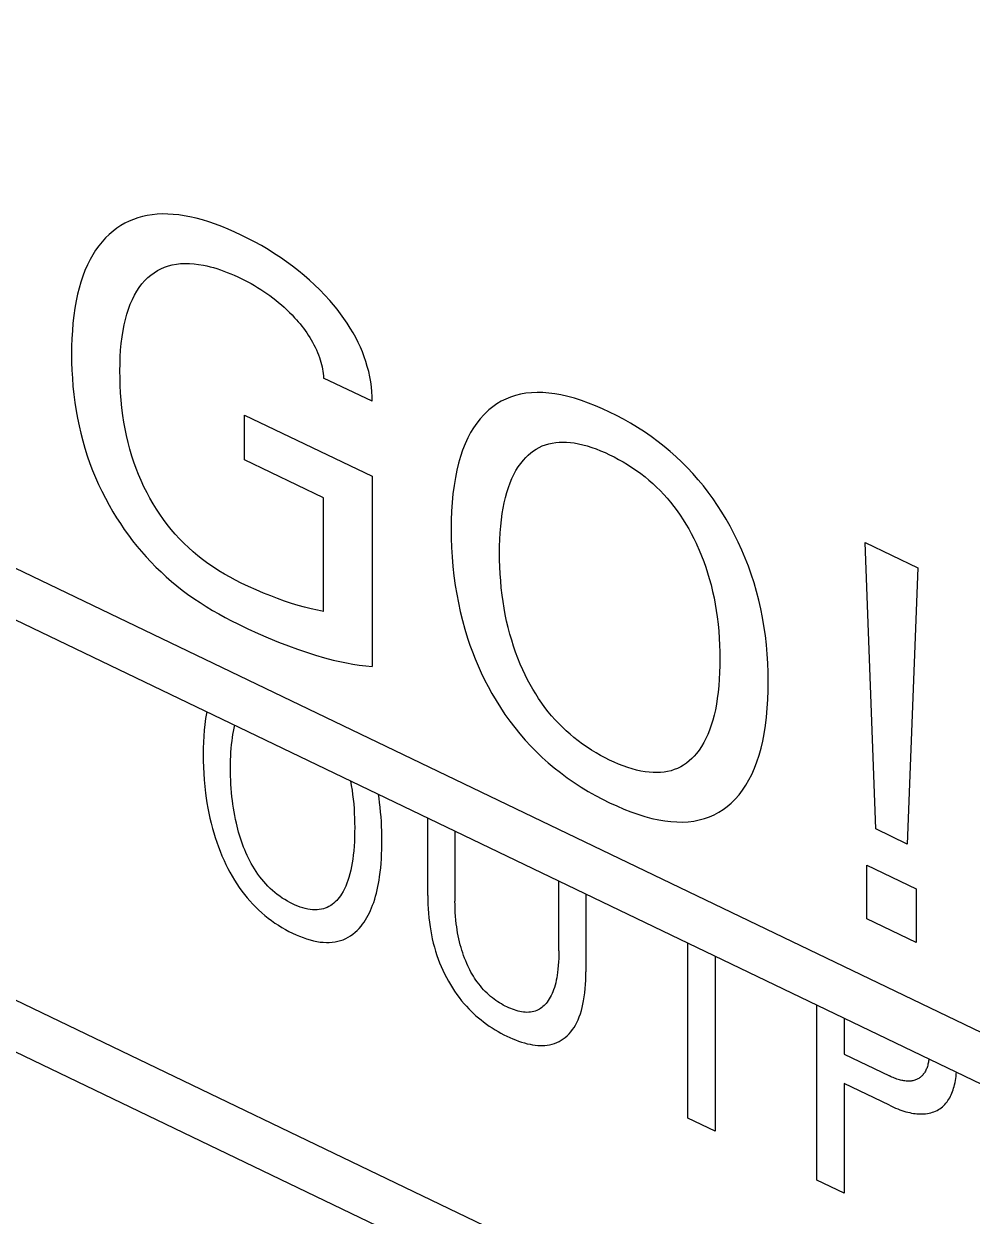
# Model space of a CAD drawing. Extents: x 0 to 420, y 0 to 297.
# Drawn here: x 160.08 to 166.68, y 134.06 to 142.36 of the extents above; entities that cross this region are included whole.
import ezdxf

# ---------------------------------------------------------------- set-up
doc = ezdxf.new("R2010")
doc.units = 0
doc.header["$LTSCALE"] = 23.1
doc.layers.add('40000_ISO', color=7, linetype='CONTINUOUS')

msp = doc.modelspace()

# ---------------------------------------------------------------- linework, layer by layer
at = {"layer": '40000_ISO', "color": 7, "linetype": 'CONTINUOUS'}
for p, q in [((151.239, 142.7894), (204.6505, 117.1157)), ((151.4456, 142.3318), (204.8571, 116.6581)), ((160.8411, 140.9953), (160.8109, 140.9825)), ((160.8723, 141.0063), (160.8411, 140.9953)), ((160.9044, 141.0155), (160.8723, 141.0063)), ((160.9375, 141.0227), (160.9044, 141.0155)), ((160.9722, 141.0281), (160.9375, 141.0227)), ((161.0077, 141.0315), (160.9722, 141.0281)), ((161.044, 141.033), (161.0077, 141.0315)), ((161.081, 141.0326), (161.044, 141.033)), ((161.1186, 141.0303), (161.081, 141.0326)), ((161.1568, 141.0264), (161.1186, 141.0303)), ((161.1954, 141.0207), (161.1568, 141.0264)), ((161.2344, 141.0133), (161.1954, 141.0207)), ((161.2782, 141.0033), (161.2344, 141.0133)), ((161.3224, 140.9914), (161.2782, 141.0033)), ((161.3668, 140.9777), (161.3224, 140.9914)), ((160.7007, 140.9144), (160.6734, 140.8911)), ((160.7266, 140.9338), (160.7007, 140.9144)), ((160.7536, 140.9517), (160.7266, 140.9338)), ((160.7817, 140.968), (160.7536, 140.9517)), ((160.8109, 140.9825), (160.7817, 140.968)), ((161.4115, 140.9623), (161.3668, 140.9777)), ((161.4563, 140.9454), (161.4115, 140.9623)), ((161.5012, 140.927), (161.4563, 140.9454)), ((161.5463, 140.9073), (161.5012, 140.927)), ((161.5913, 140.8862), (161.5463, 140.9073)), ((160.6232, 140.8392), (160.6002, 140.8107)), ((160.6476, 140.866), (160.6232, 140.8392)), ((160.6734, 140.8911), (160.6476, 140.866)), ((161.638, 140.8631), (161.5913, 140.8862)), ((161.6847, 140.8387), (161.638, 140.8631)), ((161.7312, 140.8129), (161.6847, 140.8387)), ((160.5586, 140.7491), (160.5399, 140.7161)), ((160.5787, 140.7807), (160.5586, 140.7491)), ((160.6002, 140.8107), (160.5787, 140.7807)), ((161.7776, 140.7856), (161.7312, 140.8129)), ((161.8239, 140.7567), (161.7776, 140.7856)), ((161.8655, 140.7292), (161.8239, 140.7567)), ((160.5215, 140.6791), (160.5047, 140.6407)), ((160.5399, 140.7161), (160.5215, 140.6791)), ((161.033, 140.6517), (161.0583, 140.6627)), ((161.0583, 140.6627), (161.0845, 140.6718)), ((161.0845, 140.6718), (161.1118, 140.6791)), ((161.1118, 140.6791), (161.1405, 140.6844)), ((161.1405, 140.6844), (161.1701, 140.6878)), ((161.1701, 140.6878), (161.2004, 140.6892)), ((161.2004, 140.6892), (161.2315, 140.6888)), ((161.2315, 140.6888), (161.2632, 140.6866)), ((161.2632, 140.6866), (161.2953, 140.6826)), ((161.2953, 140.6826), (161.3279, 140.677)), ((161.3279, 140.677), (161.3514, 140.6721)), ((161.3514, 140.6721), (161.375, 140.6664)), ((161.375, 140.6664), (161.3987, 140.6599)), ((161.3987, 140.6599), (161.4226, 140.6527)), ((161.907, 140.7003), (161.8655, 140.7292)), ((161.9481, 140.67), (161.907, 140.7003)), ((161.9888, 140.6383), (161.9481, 140.67)), ((160.4895, 140.6008), (160.4759, 140.5597)), ((160.5047, 140.6407), (160.4895, 140.6008)), ((160.9213, 140.5692), (160.9429, 140.5905)), ((160.9429, 140.5905), (160.9637, 140.6082)), ((160.9637, 140.6082), (160.9857, 140.6244)), ((160.9857, 140.6244), (161.0088, 140.6389)), ((161.0088, 140.6389), (161.033, 140.6517)), ((161.4226, 140.6527), (161.4465, 140.6448)), ((161.4465, 140.6448), (161.4705, 140.6363)), ((161.4705, 140.6363), (161.4946, 140.6271)), ((161.4946, 140.6271), (161.5188, 140.6173)), ((161.5188, 140.6173), (161.5429, 140.6069)), ((161.5429, 140.6069), (161.5671, 140.5959)), ((161.5671, 140.5959), (161.5913, 140.5844)), ((161.5913, 140.5844), (161.6141, 140.5731)), ((161.6141, 140.5731), (161.637, 140.5612)), ((162.0289, 140.6051), (161.9888, 140.6383)), ((162.0658, 140.5729), (162.0289, 140.6051)), ((162.102, 140.5395), (162.0658, 140.5729)), ((160.4637, 140.5174), (160.4529, 140.4741)), ((160.4759, 140.5597), (160.4637, 140.5174)), ((160.8491, 140.468), (160.865, 140.4955)), ((160.865, 140.4955), (160.8824, 140.5216)), ((160.8824, 140.5216), (160.9011, 140.5462)), ((160.9011, 140.5462), (160.9213, 140.5692)), ((161.637, 140.5612), (161.6598, 140.5489)), ((161.6598, 140.5489), (161.6825, 140.5359)), ((161.6825, 140.5359), (161.7052, 140.5224)), ((161.7052, 140.5224), (161.7278, 140.5083)), ((161.7278, 140.5083), (161.7488, 140.4945)), ((161.7488, 140.4945), (161.7696, 140.4802)), ((162.1376, 140.5047), (162.102, 140.5395)), ((162.1725, 140.4686), (162.1376, 140.5047)), ((160.4435, 140.4298), (160.4345, 140.3789)), ((160.4529, 140.4741), (160.4435, 140.4298)), ((160.807, 140.3717), (160.82, 140.4061)), ((160.82, 140.4061), (160.8345, 140.4392)), ((160.8345, 140.4392), (160.8491, 140.468)), ((161.7696, 140.4802), (161.7903, 140.4654)), ((161.7903, 140.4654), (161.8109, 140.4499)), ((161.8109, 140.4499), (161.8313, 140.4339)), ((161.8313, 140.4339), (161.8516, 140.4173)), ((161.8516, 140.4173), (161.8707, 140.401)), ((162.2065, 140.4313), (162.1725, 140.4686)), ((162.2325, 140.4012), (162.2065, 140.4313)), ((160.4271, 140.3271), (160.4212, 140.2743)), ((160.4345, 140.3789), (160.4271, 140.3271)), ((160.7855, 140.2993), (160.7956, 140.336)), ((160.7956, 140.336), (160.807, 140.3717)), ((161.8707, 140.401), (161.8896, 140.3841)), ((161.8896, 140.3841), (161.9082, 140.3667)), ((161.9082, 140.3667), (161.9266, 140.3488)), ((161.9266, 140.3488), (161.9447, 140.3304)), ((161.9447, 140.3304), (161.9625, 140.3115)), ((162.2577, 140.3703), (162.2325, 140.4012)), ((162.2822, 140.3387), (162.2577, 140.3703)), ((162.3059, 140.3064), (162.2822, 140.3387)), ((160.4212, 140.2743), (160.4167, 140.2207)), ((160.7694, 140.2229), (160.7768, 140.2615)), ((160.7768, 140.2615), (160.7855, 140.2993)), ((161.9625, 140.3115), (161.9753, 140.2974)), ((161.9753, 140.2974), (161.9879, 140.283)), ((161.9879, 140.283), (162.0002, 140.2683)), ((162.0002, 140.2683), (162.0123, 140.2534)), ((162.0123, 140.2534), (162.0241, 140.2382)), ((162.3285, 140.2735), (162.3059, 140.3064)), ((162.3499, 140.2399), (162.3285, 140.2735)), ((162.3702, 140.2057), (162.3499, 140.2399)), ((160.4136, 140.1662), (160.4119, 140.1111)), ((160.4167, 140.2207), (160.4136, 140.1662)), ((160.757, 140.1322), (160.7624, 140.178)), ((160.7624, 140.178), (160.7694, 140.2229)), ((162.0241, 140.2382), (162.0356, 140.2227)), ((162.0356, 140.2227), (162.0468, 140.207)), ((162.0468, 140.207), (162.0575, 140.1911)), ((162.0575, 140.1911), (162.0679, 140.1749)), ((162.0679, 140.1749), (162.0781, 140.158)), ((162.0781, 140.158), (162.0878, 140.1408)), ((162.3879, 140.1731), (162.3702, 140.2057)), ((162.4045, 140.1401), (162.3879, 140.1731)), ((160.4119, 140.1111), (160.4113, 140.0553)), ((160.75, 140.0383), (160.7528, 140.0856)), ((160.7528, 140.0856), (160.757, 140.1322)), ((162.0878, 140.1408), (162.0971, 140.1235)), ((162.0971, 140.1235), (162.1058, 140.106)), ((162.1058, 140.106), (162.114, 140.0884)), ((162.114, 140.0884), (162.1216, 140.0706)), ((162.4198, 140.1067), (162.4045, 140.1401)), ((162.4339, 140.0732), (162.4198, 140.1067)), ((162.4467, 140.0395), (162.4339, 140.0732)), ((160.4113, 140.0553), (160.412, 140.0009)), ((160.412, 140.0009), (160.4137, 139.9459)), ((160.7477, 139.9418), (160.7483, 139.9903)), ((160.7483, 139.9903), (160.75, 140.0383)), ((162.1216, 140.0706), (162.1287, 140.0529)), ((162.1287, 140.0529), (162.1353, 140.0351)), ((162.1353, 140.0351), (162.1407, 140.0188)), ((162.1407, 140.0188), (162.1456, 140.0026)), ((162.1456, 140.0026), (162.15, 139.9865)), ((162.4582, 140.0058), (162.4467, 140.0395)), ((162.4684, 139.9721), (162.4582, 140.0058)), ((160.4137, 139.9459), (160.4168, 139.8904)), ((160.7482, 139.8914), (160.7477, 139.9418)), ((162.15, 139.9865), (162.1539, 139.9704)), ((162.1539, 139.9704), (162.1572, 139.9544)), ((162.1572, 139.9544), (162.1599, 139.9386)), ((162.1599, 139.9386), (162.1621, 139.9229)), ((162.1621, 139.9229), (162.1637, 139.9074)), ((162.1637, 139.9074), (162.1647, 139.8921)), ((162.4778, 139.9362), (162.4684, 139.9721)), ((162.4857, 139.9006), (162.4778, 139.9362)), ((160.4168, 139.8904), (160.4212, 139.8343)), ((160.4212, 139.8343), (160.427, 139.7777)), ((160.7497, 139.8405), (160.7482, 139.8914)), ((160.7525, 139.7891), (160.7497, 139.8405)), ((162.5011, 139.7304), (162.1647, 139.8921)), ((162.492, 139.8653), (162.4857, 139.9006)), ((162.4967, 139.8306), (162.492, 139.8653)), ((162.4998, 139.7965), (162.4967, 139.8306)), ((160.427, 139.7777), (160.4343, 139.7207)), ((160.7565, 139.7373), (160.7525, 139.7891)), ((162.5013, 139.763), (162.4998, 139.7965)), ((162.5011, 139.7304), (162.5013, 139.763)), ((163.4316, 139.7457), (163.4, 139.7299)), ((163.4646, 139.7593), (163.4316, 139.7457)), ((163.4989, 139.7706), (163.4646, 139.7593)), ((163.5344, 139.7794), (163.4989, 139.7706)), ((163.5717, 139.7858), (163.5344, 139.7794)), ((163.6101, 139.7897), (163.5717, 139.7858)), ((163.6495, 139.7912), (163.6101, 139.7897)), ((163.6897, 139.7903), (163.6495, 139.7912)), ((163.7307, 139.7872), (163.6897, 139.7903)), ((163.7723, 139.7818), (163.7307, 139.7872)), ((163.8145, 139.7744), (163.7723, 139.7818)), ((163.862, 139.7637), (163.8145, 139.7744)), ((163.9099, 139.7507), (163.862, 139.7637)), ((163.9582, 139.7354), (163.9099, 139.7507)), ((160.4343, 139.7207), (160.4433, 139.663)), ((160.4433, 139.663), (160.4526, 139.6117)), ((160.7618, 139.6849), (160.7565, 139.7373)), ((160.7686, 139.632), (160.7618, 139.6849)), ((163.3052, 139.6625), (163.2782, 139.6364)), ((163.3133, 139.6696), (163.3052, 139.6625)), ((163.3407, 139.6918), (163.3133, 139.6696)), ((163.3696, 139.7119), (163.3407, 139.6918)), ((163.4, 139.7299), (163.3696, 139.7119)), ((164.0067, 139.718), (163.9582, 139.7354)), ((164.0555, 139.6986), (164.0067, 139.718)), ((164.1044, 139.6775), (164.0555, 139.6986)), ((164.1533, 139.6547), (164.1044, 139.6775)), ((160.4526, 139.6117), (160.4633, 139.5601)), ((160.7758, 139.5856), (160.7686, 139.632)), ((160.7841, 139.5389), (160.7758, 139.5856)), ((161.6139, 139.3236), (161.6139, 139.6347)), ((161.6139, 139.6347), (162.5011, 139.2082)), ((163.2291, 139.578), (163.2071, 139.5461)), ((163.2528, 139.6081), (163.2291, 139.578)), ((163.2782, 139.6364), (163.2528, 139.6081)), ((164.2021, 139.6305), (164.1533, 139.6547)), ((164.2507, 139.6047), (164.2021, 139.6305)), ((164.2992, 139.5772), (164.2507, 139.6047)), ((164.3475, 139.5481), (164.2992, 139.5772)), ((160.4633, 139.5601), (160.4754, 139.5081)), ((160.4754, 139.5081), (160.489, 139.4559)), ((160.7938, 139.4919), (160.7841, 139.5389)), ((163.1868, 139.5124), (163.168, 139.4771)), ((163.2071, 139.5461), (163.1868, 139.5124)), ((164.3956, 139.517), (164.3475, 139.5481)), ((164.4432, 139.4841), (164.3956, 139.517)), ((160.489, 139.4559), (160.5041, 139.4035)), ((160.8048, 139.4446), (160.7938, 139.4919)), ((160.8173, 139.3971), (160.8048, 139.4446)), ((163.1487, 139.4351), (163.1314, 139.3913)), ((163.168, 139.4771), (163.1487, 139.4351)), ((163.664, 139.4091), (163.6855, 139.4192)), ((163.6855, 139.4192), (163.7079, 139.4277)), ((163.7079, 139.4277), (163.7307, 139.4344)), ((163.7307, 139.4344), (163.7542, 139.4396)), ((163.7542, 139.4396), (163.7784, 139.4434)), ((163.7784, 139.4434), (163.8033, 139.4456)), ((163.8033, 139.4456), (163.8287, 139.4464)), ((163.8287, 139.4464), (163.8547, 139.4457)), ((163.8547, 139.4457), (163.881, 139.4437)), ((163.881, 139.4437), (163.9078, 139.4403)), ((163.9078, 139.4403), (163.9377, 139.4349)), ((163.9377, 139.4349), (163.9679, 139.428)), ((163.9679, 139.428), (163.9984, 139.4196)), ((163.9984, 139.4196), (164.0291, 139.4098)), ((164.0291, 139.4098), (164.06, 139.3987)), ((164.4905, 139.4492), (164.4432, 139.4841)), ((164.5326, 139.4161), (164.4905, 139.4492)), ((164.5741, 139.3814), (164.5326, 139.4161)), ((160.5041, 139.4035), (160.5208, 139.351)), ((160.5208, 139.351), (160.5392, 139.2985)), ((160.8314, 139.3494), (160.8173, 139.3971)), ((160.8453, 139.3066), (160.8314, 139.3494)), ((163.116, 139.3458), (163.1025, 139.2989)), ((163.1314, 139.3913), (163.116, 139.3458)), ((163.5538, 139.3207), (163.5699, 139.3384)), ((163.5699, 139.3384), (163.5869, 139.355)), ((163.5869, 139.355), (163.6049, 139.3705)), ((163.6049, 139.3705), (163.6237, 139.3847)), ((163.6237, 139.3847), (163.6434, 139.3976)), ((163.6434, 139.3976), (163.664, 139.4091)), ((164.06, 139.3987), (164.091, 139.3864)), ((164.091, 139.3864), (164.1222, 139.3729)), ((164.1222, 139.3729), (164.1533, 139.3584)), ((164.1533, 139.3584), (164.1846, 139.3429)), ((164.1846, 139.3429), (164.2159, 139.3264)), ((164.2159, 139.3264), (164.247, 139.3088)), ((164.615, 139.3451), (164.5741, 139.3814)), ((164.6552, 139.3072), (164.615, 139.3451)), ((160.5392, 139.2985), (160.5577, 139.2497)), ((160.5577, 139.2497), (160.5777, 139.2009)), ((160.8607, 139.2638), (160.8453, 139.3066)), ((160.8773, 139.2211), (160.8607, 139.2638)), ((162.1647, 139.0588), (161.6139, 139.3236)), ((163.0909, 139.2506), (163.0809, 139.2011)), ((163.1025, 139.2989), (163.0909, 139.2506)), ((163.4876, 139.2207), (163.5022, 139.2476)), ((163.5022, 139.2476), (163.5181, 139.2733)), ((163.5181, 139.2733), (163.5353, 139.2977)), ((163.5353, 139.2977), (163.5538, 139.3207)), ((164.247, 139.3088), (164.2781, 139.2901)), ((164.2781, 139.2901), (164.3089, 139.2703)), ((164.3089, 139.2703), (164.3395, 139.2494)), ((164.3395, 139.2494), (164.3699, 139.2272)), ((164.6944, 139.2678), (164.6552, 139.3072)), ((164.7328, 139.227), (164.6944, 139.2678)), ((160.5777, 139.2009), (160.5991, 139.1524)), ((160.8954, 139.1785), (160.8773, 139.2211)), ((160.915, 139.1361), (160.8954, 139.1785)), ((162.5011, 139.2082), (162.5011, 137.8861)), ((163.0809, 139.2011), (163.0716, 139.1439)), ((163.4495, 139.1301), (163.4618, 139.1635)), ((163.4618, 139.1635), (163.4741, 139.1926)), ((163.4741, 139.1926), (163.4876, 139.2207)), ((164.3699, 139.2272), (164.3999, 139.2037)), ((164.3999, 139.2037), (164.4267, 139.1814)), ((164.4267, 139.1814), (164.4532, 139.1581)), ((164.7699, 139.1847), (164.7328, 139.227)), ((164.8055, 139.1415), (164.7699, 139.1847)), ((160.5991, 139.1524), (160.6219, 139.1041)), ((160.6219, 139.1041), (160.6462, 139.0561)), ((160.936, 139.094), (160.915, 139.1361)), ((160.9565, 139.0557), (160.936, 139.094)), ((163.0642, 139.0854), (163.0586, 139.0258)), ((163.0716, 139.1439), (163.0642, 139.0854)), ((163.4288, 139.0601), (163.4385, 139.0956)), ((163.4385, 139.0956), (163.4495, 139.1301)), ((164.4532, 139.1581), (164.4792, 139.1337)), ((164.4792, 139.1337), (164.5047, 139.1085)), ((164.5047, 139.1085), (164.5296, 139.0823)), ((164.5296, 139.0823), (164.5539, 139.0553)), ((164.8398, 139.0971), (164.8055, 139.1415)), ((164.8729, 139.0516), (164.8398, 139.0971)), ((160.6462, 139.0561), (160.6718, 139.0086)), ((160.6718, 139.0086), (160.6989, 138.9616)), ((160.9782, 139.018), (160.9565, 139.0557)), ((161.0012, 138.9807), (160.9782, 139.018)), ((162.1647, 138.2682), (162.1647, 139.0588)), ((163.0586, 139.0258), (163.0548, 138.9653)), ((163.4129, 138.9866), (163.4203, 139.0238)), ((163.4203, 139.0238), (163.4288, 139.0601)), ((164.5539, 139.0553), (164.5775, 139.0274)), ((164.5775, 139.0274), (164.6003, 138.9987)), ((164.6003, 138.9987), (164.6227, 138.9687)), ((164.9046, 139.0051), (164.8729, 139.0516)), ((164.935, 138.9578), (164.9046, 139.0051)), ((160.6989, 138.9616), (160.7243, 138.9201)), ((160.7243, 138.9201), (160.7507, 138.8792)), ((161.0253, 138.9441), (161.0012, 138.9807)), ((161.0505, 138.9083), (161.0253, 138.9441)), ((163.0548, 138.9653), (163.0526, 138.9039)), ((163.4007, 138.9049), (163.4066, 138.9487)), ((163.4066, 138.9487), (163.4129, 138.9866)), ((164.6227, 138.9687), (164.6443, 138.938)), ((164.6443, 138.938), (164.6649, 138.9066)), ((164.9641, 138.9097), (164.935, 138.9578)), ((160.7507, 138.8792), (160.7782, 138.8389)), ((160.7782, 138.8389), (160.8067, 138.7993)), ((161.0767, 138.8733), (161.0505, 138.9083)), ((161.1041, 138.8393), (161.0767, 138.8733)), ((161.133, 138.8057), (161.1041, 138.8393)), ((163.0526, 138.9039), (163.0518, 138.8417)), ((163.0518, 138.8417), (163.0525, 138.7778)), ((163.3925, 138.8152), (163.396, 138.8604)), ((163.396, 138.8604), (163.4007, 138.9049)), ((164.6649, 138.9066), (164.6847, 138.8747)), ((164.6847, 138.8747), (164.7035, 138.8424)), ((164.7035, 138.8424), (164.7215, 138.8097)), ((164.9917, 138.861), (164.9641, 138.9097)), ((165.0207, 138.8062), (164.9917, 138.861)), ((160.8067, 138.7993), (160.8361, 138.7605)), ((160.8361, 138.7605), (160.8663, 138.7225)), ((161.1628, 138.7733), (161.133, 138.8057)), ((161.1935, 138.7421), (161.1628, 138.7733)), ((163.0525, 138.7778), (163.0546, 138.7132)), ((163.3887, 138.7231), (163.3901, 138.7694)), ((163.3901, 138.7694), (163.3925, 138.8152)), ((164.7215, 138.8097), (164.7385, 138.7767)), ((164.7385, 138.7767), (164.7546, 138.7435)), ((165.048, 138.751), (165.0207, 138.8062)), ((165.0734, 138.6953), (165.048, 138.751)), ((166.0043, 136.7559), (165.9311, 138.7483)), ((165.9311, 138.7483), (166.2971, 138.5724)), ((160.8663, 138.7225), (160.8975, 138.6854)), ((160.8975, 138.6854), (160.9294, 138.6492)), ((161.2249, 138.7121), (161.1935, 138.7421)), ((161.2569, 138.6834), (161.2249, 138.7121)), ((161.2895, 138.656), (161.2569, 138.6834)), ((163.0546, 138.7132), (163.0584, 138.648)), ((163.3882, 138.6763), (163.3887, 138.7231)), ((163.3886, 138.6283), (163.3882, 138.6763)), ((164.7546, 138.7435), (164.7598, 138.7325)), ((164.7598, 138.7325), (164.7771, 138.6935)), ((164.7771, 138.6935), (164.7933, 138.6544)), ((165.0971, 138.6395), (165.0734, 138.6953)), ((160.9294, 138.6492), (160.9634, 138.6126)), ((160.9634, 138.6126), (160.9982, 138.5772)), ((161.3225, 138.63), (161.2895, 138.656)), ((161.3602, 138.6022), (161.3225, 138.63)), ((161.3982, 138.5761), (161.3602, 138.6022)), ((163.0584, 138.648), (163.0638, 138.5821)), ((163.0638, 138.5821), (163.0711, 138.5156)), ((163.39, 138.5798), (163.3886, 138.6283)), ((164.7933, 138.6544), (164.8083, 138.6153)), ((164.8083, 138.6153), (164.8222, 138.5761)), ((165.1189, 138.5834), (165.0971, 138.6395)), ((165.1389, 138.5273), (165.1189, 138.5834)), ((160.9982, 138.5772), (161.0337, 138.5429)), ((161.0337, 138.5429), (161.0698, 138.5097)), ((161.0698, 138.5097), (161.1064, 138.4778)), ((161.4365, 138.5515), (161.3982, 138.5761)), ((161.4751, 138.5283), (161.4365, 138.5515)), ((161.5137, 138.5064), (161.4751, 138.5283)), ((161.5525, 138.4857), (161.5137, 138.5064)), ((163.0711, 138.5156), (163.0803, 138.4484)), ((163.3924, 138.5309), (163.39, 138.5798)), ((163.3958, 138.4816), (163.3924, 138.5309)), ((164.8222, 138.5761), (164.8349, 138.5369)), ((164.8349, 138.5369), (164.8466, 138.4978)), ((164.8466, 138.4978), (164.8589, 138.4526)), ((165.1584, 138.4667), (165.1389, 138.5273)), ((166.2971, 138.5724), (166.2239, 136.6503)), ((161.1064, 138.4778), (161.1434, 138.447)), ((161.1434, 138.447), (161.1809, 138.4175)), ((161.1809, 138.4175), (161.2187, 138.3892)), ((161.5913, 138.466), (161.5525, 138.4857)), ((161.6428, 138.4413), (161.5913, 138.466)), ((161.6942, 138.4182), (161.6428, 138.4413)), ((161.7455, 138.3964), (161.6942, 138.4182)), ((163.0803, 138.4484), (163.0901, 138.3885)), ((163.4004, 138.4318), (163.3958, 138.4816)), ((163.4062, 138.3816), (163.4004, 138.4318)), ((164.8589, 138.4526), (164.8699, 138.4076)), ((165.176, 138.4063), (165.1584, 138.4667)), ((161.2187, 138.3892), (161.2616, 138.3587)), ((161.2616, 138.3587), (161.3047, 138.3298)), ((161.7968, 138.3759), (161.7455, 138.3964)), ((161.8447, 138.3577), (161.7968, 138.3759)), ((161.8926, 138.3405), (161.8447, 138.3577)), ((161.9403, 138.3246), (161.8926, 138.3405)), ((163.0901, 138.3885), (163.1016, 138.3281)), ((163.4124, 138.3371), (163.4062, 138.3816)), ((163.4196, 138.2922), (163.4124, 138.3371)), ((164.8699, 138.4076), (164.8797, 138.3627)), ((164.8797, 138.3627), (164.8882, 138.3182)), ((165.1915, 138.3461), (165.176, 138.4063)), ((165.2052, 138.2862), (165.1915, 138.3461)), ((161.3047, 138.3298), (161.3481, 138.3022)), ((161.3481, 138.3022), (161.3916, 138.2759)), ((161.3916, 138.2759), (161.4353, 138.2508)), ((161.4353, 138.2508), (161.4792, 138.2267)), ((161.9879, 138.3099), (161.9403, 138.3246)), ((162.0325, 138.2974), (161.9879, 138.3099)), ((162.0768, 138.2862), (162.0325, 138.2974)), ((162.1209, 138.2764), (162.0768, 138.2862)), ((162.1647, 138.2682), (162.1209, 138.2764)), ((163.1016, 138.3281), (163.1148, 138.2673)), ((163.1148, 138.2673), (163.1298, 138.2062)), ((163.4279, 138.247), (163.4196, 138.2922)), ((164.8882, 138.3182), (164.8955, 138.2739)), ((164.8955, 138.2739), (164.9018, 138.23)), ((165.217, 138.2267), (165.2052, 138.2862)), ((161.4792, 138.2267), (161.523, 138.2036)), ((161.523, 138.2036), (161.5669, 138.1815)), ((161.5669, 138.1815), (161.6377, 138.1473)), ((163.1298, 138.2062), (163.1468, 138.1448)), ((163.4374, 138.2016), (163.4279, 138.247)), ((163.4482, 138.1559), (163.4374, 138.2016)), ((164.9018, 138.23), (164.9077, 138.1805)), ((164.9077, 138.1805), (164.9124, 138.1315)), ((165.2272, 138.1676), (165.217, 138.2267)), ((165.2366, 138.1017), (165.2272, 138.1676)), ((161.6377, 138.1473), (161.7084, 138.115)), ((161.7084, 138.115), (161.7791, 138.0846)), ((161.7791, 138.0846), (161.8496, 138.0558)), ((163.1468, 138.1448), (163.1657, 138.0833)), ((163.1657, 138.0833), (163.182, 138.0348)), ((163.4603, 138.11), (163.4482, 138.1559)), ((163.4723, 138.0686), (163.4603, 138.11)), ((164.9124, 138.1315), (164.9159, 138.083)), ((164.9159, 138.083), (164.9183, 138.0348)), ((165.2441, 138.0364), (165.2366, 138.1017)), ((161.8496, 138.0558), (161.9201, 138.0287)), ((161.9201, 138.0287), (161.9828, 138.0059)), ((161.9828, 138.0059), (162.0454, 137.9845)), ((163.182, 138.0348), (163.1997, 137.9864)), ((163.4854, 138.0272), (163.4723, 138.0686)), ((163.4997, 137.9857), (163.4854, 138.0272)), ((164.9183, 138.0348), (164.9197, 137.9871)), ((165.2497, 137.9718), (165.2441, 138.0364)), ((162.0454, 137.9845), (162.1077, 137.9646)), ((162.1077, 137.9646), (162.1698, 137.9465)), ((162.1698, 137.9465), (162.2315, 137.9303)), ((162.2315, 137.9303), (162.2772, 137.9196)), ((162.2772, 137.9196), (162.3226, 137.9101)), ((163.1997, 137.9864), (163.2186, 137.938)), ((163.2186, 137.938), (163.2389, 137.8897)), ((163.5153, 137.9442), (163.4997, 137.9857)), ((163.5321, 137.9027), (163.5153, 137.9442)), ((164.9197, 137.9871), (164.9202, 137.9399)), ((164.9202, 137.9399), (164.9198, 137.8921)), ((165.2535, 137.9078), (165.2497, 137.9718)), ((162.3226, 137.9101), (162.3677, 137.902)), ((162.3677, 137.902), (162.4125, 137.8952)), ((162.4125, 137.8952), (162.457, 137.8899)), ((162.457, 137.8899), (162.5011, 137.8861)), ((163.2389, 137.8897), (163.2606, 137.8417)), ((163.2606, 137.8417), (163.2836, 137.7938)), ((163.5503, 137.8614), (163.5321, 137.9027)), ((163.5663, 137.8275), (163.5503, 137.8614)), ((164.9185, 137.8448), (164.9161, 137.7981)), ((164.9198, 137.8921), (164.9185, 137.8448)), ((165.2558, 137.8445), (165.2535, 137.9078)), ((165.2566, 137.7819), (165.2558, 137.8445)), ((163.2836, 137.7938), (163.308, 137.7464)), ((163.5831, 137.7938), (163.5663, 137.8275)), ((163.601, 137.7603), (163.5831, 137.7938)), ((163.6197, 137.7273), (163.601, 137.7603)), ((164.9126, 137.752), (164.908, 137.7065)), ((164.9161, 137.7981), (164.9126, 137.752)), ((165.256, 137.7187), (165.2566, 137.7819)), ((163.308, 137.7464), (163.3353, 137.6969)), ((163.3353, 137.6969), (163.364, 137.648)), ((163.6394, 137.6946), (163.6197, 137.7273)), ((163.66, 137.6625), (163.6394, 137.6946)), ((164.908, 137.7065), (164.9022, 137.6617)), ((165.2538, 137.6562), (165.256, 137.7187)), ((163.364, 137.648), (163.3942, 137.5998)), ((163.3942, 137.5998), (163.4259, 137.5524)), ((163.6816, 137.631), (163.66, 137.6625)), ((163.7041, 137.6002), (163.6816, 137.631)), ((163.7268, 137.5711), (163.7041, 137.6002)), ((164.8889, 137.5851), (164.8805, 137.5479)), ((164.8961, 137.6231), (164.8889, 137.5851)), ((164.9022, 137.6617), (164.8961, 137.6231)), ((165.2445, 137.5341), (165.25, 137.5946)), ((165.25, 137.5946), (165.2538, 137.6562)), ((161.3435, 137.5228), (161.3383, 137.4828)), ((161.3473, 137.5467), (161.3435, 137.5228)), ((161.3515, 137.5703), (161.3473, 137.5467)), ((163.4259, 137.5524), (163.4589, 137.5061)), ((163.4589, 137.5061), (163.4933, 137.4609)), ((163.7504, 137.5427), (163.7268, 137.5711)), ((163.7747, 137.5151), (163.7504, 137.5427)), ((163.7997, 137.4884), (163.7747, 137.5151)), ((164.871, 137.5116), (164.8603, 137.4763)), ((164.8805, 137.5479), (164.871, 137.5116)), ((165.2372, 137.4746), (165.2445, 137.5341)), ((161.3341, 137.4421), (161.331, 137.4008)), ((161.3383, 137.4828), (161.3341, 137.4421)), ((161.5334, 137.4128), (161.5373, 137.4344)), ((161.5373, 137.4344), (161.5415, 137.4557)), ((161.5415, 137.4557), (161.5463, 137.4767)), ((163.4933, 137.4609), (163.529, 137.4169)), ((163.8253, 137.4626), (163.7997, 137.4884)), ((163.8515, 137.4378), (163.8253, 137.4626)), ((163.8781, 137.414), (163.8515, 137.4378)), ((164.8482, 137.442), (164.8362, 137.4123)), ((164.8603, 137.4763), (164.8482, 137.442)), ((165.2279, 137.4163), (165.2372, 137.4746)), ((161.3288, 137.359), (161.3276, 137.3167)), ((161.331, 137.4008), (161.3288, 137.359)), ((161.5219, 137.3161), (161.5243, 137.3425)), ((161.5243, 137.3425), (161.5272, 137.3687)), ((161.5272, 137.3687), (161.5301, 137.3909)), ((161.5301, 137.3909), (161.5334, 137.4128)), ((163.529, 137.4169), (163.5664, 137.3738)), ((163.5664, 137.3738), (163.605, 137.3322)), ((163.9051, 137.3913), (163.8781, 137.414)), ((163.9353, 137.3674), (163.9051, 137.3913)), ((163.9658, 137.3449), (163.9353, 137.3674)), ((163.9966, 137.3236), (163.9658, 137.3449)), ((164.8087, 137.356), (164.7932, 137.3296)), ((164.8231, 137.3836), (164.8087, 137.356)), ((164.8362, 137.4123), (164.8231, 137.3836)), ((165.2066, 137.3166), (165.2181, 137.3659)), ((165.2181, 137.3659), (165.2279, 137.4163)), ((161.3276, 137.3167), (161.3271, 137.274)), ((161.3271, 137.274), (161.3275, 137.2302)), ((161.5176, 137.2353), (161.5186, 137.2625)), ((161.5186, 137.2625), (161.52, 137.2894)), ((161.52, 137.2894), (161.5219, 137.3161)), ((163.605, 137.3322), (163.6446, 137.2921)), ((163.6446, 137.2921), (163.6851, 137.2535)), ((163.6851, 137.2535), (163.7263, 137.2165)), ((164.0277, 137.3035), (163.9966, 137.3236)), ((164.0589, 137.2846), (164.0277, 137.3035)), ((164.0903, 137.2669), (164.0589, 137.2846)), ((164.1218, 137.2501), (164.0903, 137.2669)), ((164.7421, 137.2623), (164.7251, 137.2448)), ((164.7581, 137.2808), (164.7421, 137.2623)), ((164.7763, 137.3045), (164.7581, 137.2808)), ((164.7932, 137.3296), (164.7763, 137.3045)), ((165.1781, 137.2222), (165.1933, 137.2686)), ((165.1933, 137.2686), (165.2066, 137.3166)), ((210.0891, 111.4974), (156.6777, 137.171)), ((161.3275, 137.2302), (161.3287, 137.186)), ((161.3287, 137.186), (161.3308, 137.1414)), ((161.5168, 137.1803), (161.517, 137.2079)), ((161.5169, 137.1521), (161.5168, 137.1803)), ((161.517, 137.2079), (161.5176, 137.2353)), ((163.7263, 137.2165), (163.7683, 137.1812)), ((163.7683, 137.1812), (163.8108, 137.1475)), ((164.1533, 137.2345), (164.1218, 137.2501)), ((164.1849, 137.2198), (164.1533, 137.2345)), ((164.2164, 137.2062), (164.1849, 137.2198)), ((164.2479, 137.1938), (164.2164, 137.2062)), ((164.2791, 137.1827), (164.2479, 137.1938)), ((164.3102, 137.1729), (164.2791, 137.1827)), ((164.3411, 137.1645), (164.3102, 137.1729)), ((164.626, 137.177), (164.6034, 137.1679)), ((164.6477, 137.1877), (164.626, 137.177)), ((164.6685, 137.2), (164.6477, 137.1877)), ((164.6883, 137.2136), (164.6685, 137.2)), ((164.7071, 137.2286), (164.6883, 137.2136)), ((164.7251, 137.2448), (164.7071, 137.2286)), ((165.142, 137.1342), (165.1611, 137.1773)), ((165.1611, 137.1773), (165.1781, 137.2222)), ((161.3308, 137.1414), (161.3339, 137.0964)), ((161.3339, 137.0964), (161.338, 137.0511)), ((161.5175, 137.1236), (161.5169, 137.1521)), ((161.5185, 137.0951), (161.5175, 137.1236)), ((161.5199, 137.0663), (161.5185, 137.0951)), ((162.3509, 137.0899), (162.3568, 137.058)), ((163.8108, 137.1475), (163.8588, 137.1119)), ((163.8588, 137.1119), (163.9072, 137.0783)), ((164.3716, 137.1577), (164.3411, 137.1645)), ((164.4018, 137.1525), (164.3716, 137.1577)), ((164.4289, 137.1493), (164.4018, 137.1525)), ((164.4555, 137.1475), (164.4289, 137.1493)), ((164.4817, 137.1471), (164.4555, 137.1475)), ((164.5074, 137.1482), (164.4817, 137.1471)), ((164.5325, 137.1509), (164.5074, 137.1482)), ((164.5569, 137.155), (164.5325, 137.1509)), ((164.5806, 137.1607), (164.5569, 137.155)), ((164.6034, 137.1679), (164.5806, 137.1607)), ((165.1015, 137.0603), (165.1226, 137.0963)), ((165.1226, 137.0963), (165.142, 137.1342)), ((161.338, 137.0511), (161.3432, 137.0053)), ((161.3432, 137.0053), (161.3478, 136.9707)), ((161.5217, 137.0373), (161.5199, 137.0663)), ((161.5241, 137.0081), (161.5217, 137.0373)), ((161.5269, 136.9788), (161.5241, 137.0081)), ((162.3568, 137.058), (162.3619, 137.0263)), ((162.3619, 137.0263), (162.3664, 136.9948)), ((163.9072, 137.0783), (163.956, 137.0467)), ((163.956, 137.0467), (164.0051, 137.0169)), ((164.0051, 137.0169), (164.0544, 136.989)), ((165.0537, 136.9937), (165.0785, 137.026)), ((165.0785, 137.026), (165.1015, 137.0603)), ((161.3478, 136.9707), (161.3532, 136.936)), ((161.3532, 136.936), (161.3592, 136.901)), ((161.5299, 136.953), (161.5269, 136.9788)), ((161.5332, 136.927), (161.5299, 136.953)), ((161.537, 136.9009), (161.5332, 136.927)), ((162.3664, 136.9948), (162.3701, 136.9635)), ((162.3701, 136.9635), (162.3734, 136.9298)), ((162.3734, 136.9298), (162.376, 136.8963)), ((162.5496, 136.9682), (162.5452, 136.9966)), ((162.5535, 136.94), (162.5496, 136.9682)), ((162.5576, 136.9063), (162.5535, 136.94)), ((164.0544, 136.989), (164.1038, 136.9628)), ((164.1038, 136.9628), (164.1533, 136.9382)), ((164.1533, 136.9382), (164.2028, 136.9153)), ((164.9713, 136.9122), (164.9987, 136.9356)), ((164.9987, 136.9356), (165.0271, 136.9635)), ((165.0271, 136.9635), (165.0537, 136.9937)), ((161.3592, 136.901), (161.366, 136.8658)), ((161.366, 136.8658), (161.3736, 136.8305)), ((161.5413, 136.8747), (161.537, 136.9009)), ((161.5461, 136.8483), (161.5413, 136.8747)), ((161.5515, 136.8219), (161.5461, 136.8483)), ((162.376, 136.8963), (162.378, 136.8632)), ((162.378, 136.8632), (162.3794, 136.8302)), ((162.5611, 136.8728), (162.5576, 136.9063)), ((162.5639, 136.8395), (162.5611, 136.8728)), ((162.5662, 136.8065), (162.5639, 136.8395)), ((164.2028, 136.9153), (164.2521, 136.894)), ((164.2521, 136.894), (164.3013, 136.8746)), ((164.3013, 136.8746), (164.3503, 136.8573)), ((164.3503, 136.8573), (164.399, 136.8421)), ((164.399, 136.8421), (164.4473, 136.8292)), ((164.8127, 136.8277), (164.8472, 136.8399)), ((164.8472, 136.8399), (164.8803, 136.8546)), ((164.8803, 136.8546), (164.9121, 136.8717)), ((164.9121, 136.8717), (164.9424, 136.8909)), ((164.9424, 136.8909), (164.9713, 136.9122)), ((161.3736, 136.8305), (161.382, 136.795)), ((161.382, 136.795), (161.3913, 136.7594)), ((161.3913, 136.7594), (161.4004, 136.7275)), ((161.5574, 136.7953), (161.5515, 136.8219)), ((161.5623, 136.7747), (161.5574, 136.7953)), ((161.5677, 136.7541), (161.5623, 136.7747)), ((162.3794, 136.8302), (162.3802, 136.7976)), ((162.3802, 136.7976), (162.3805, 136.7651)), ((162.3805, 136.7651), (162.3802, 136.7323)), ((162.5679, 136.7737), (162.5662, 136.8065)), ((162.5691, 136.7411), (162.5679, 136.7737)), ((162.8884, 136.2918), (162.8884, 136.8315)), ((164.4473, 136.8292), (164.4952, 136.8188)), ((164.4952, 136.8188), (164.5376, 136.8117)), ((164.5376, 136.8117), (164.5796, 136.8067)), ((164.5796, 136.8067), (164.6209, 136.8041)), ((164.6209, 136.8041), (164.6614, 136.8038)), ((164.6614, 136.8038), (164.701, 136.806)), ((164.701, 136.806), (164.7395, 136.8106)), ((164.7395, 136.8106), (164.7769, 136.8179)), ((164.7769, 136.8179), (164.8127, 136.8277)), ((166.2239, 136.6503), (166.0043, 136.7559)), ((156.8843, 136.7134), (210.2957, 111.0398)), ((161.4004, 136.7275), (161.4102, 136.6957)), ((161.4102, 136.6957), (161.4208, 136.6637)), ((161.5734, 136.7335), (161.5677, 136.7541)), ((161.5795, 136.7128), (161.5734, 136.7335)), ((161.586, 136.692), (161.5795, 136.7128)), ((161.5929, 136.6713), (161.586, 136.692)), ((162.3795, 136.6998), (162.3781, 136.6675)), ((162.3802, 136.7323), (162.3795, 136.6998)), ((162.5698, 136.7087), (162.5691, 136.7411)), ((162.5701, 136.6765), (162.5698, 136.7087)), ((162.5699, 136.6439), (162.5701, 136.6765)), ((163.0781, 136.7404), (163.0781, 136.2541)), ((161.4208, 136.6637), (161.4322, 136.6318)), ((161.4322, 136.6318), (161.4444, 136.5999)), ((161.4444, 136.5999), (161.4576, 136.568)), ((161.6003, 136.6505), (161.5929, 136.6713)), ((161.6082, 136.6297), (161.6003, 136.6505)), ((161.6159, 136.6103), (161.6082, 136.6297)), ((161.6241, 136.591), (161.6159, 136.6103)), ((161.6327, 136.5717), (161.6241, 136.591)), ((162.3736, 136.604), (162.3703, 136.5728)), ((162.3762, 136.6356), (162.3736, 136.604)), ((162.3781, 136.6675), (162.3762, 136.6356)), ((162.5681, 136.5794), (162.5692, 136.6115)), ((162.5692, 136.6115), (162.5699, 136.6439)), ((161.4576, 136.568), (161.4716, 136.5362)), ((161.4716, 136.5362), (161.4846, 136.5086)), ((161.4846, 136.5086), (161.4983, 136.4811)), ((161.6418, 136.5525), (161.6327, 136.5717)), ((161.6513, 136.5335), (161.6418, 136.5525)), ((161.6614, 136.5146), (161.6513, 136.5335)), ((161.672, 136.4959), (161.6614, 136.5146)), ((162.3628, 136.5196), (162.3581, 136.4936)), ((162.3669, 136.546), (162.3628, 136.5196)), ((162.3703, 136.5728), (162.3669, 136.546)), ((162.5613, 136.4848), (162.5642, 136.516)), ((162.5642, 136.516), (162.5664, 136.5476)), ((162.5664, 136.5476), (162.5681, 136.5794)), ((161.4983, 136.4811), (161.5127, 136.4538)), ((161.5127, 136.4538), (161.5279, 136.4268)), ((161.5279, 136.4268), (161.5439, 136.4001)), ((161.6831, 136.4775), (161.672, 136.4959)), ((161.6948, 136.4593), (161.6831, 136.4775)), ((161.7073, 136.4411), (161.6948, 136.4593)), ((161.7203, 136.4234), (161.7073, 136.4411)), ((162.3467, 136.443), (162.3398, 136.4186)), ((162.3528, 136.468), (162.3467, 136.443)), ((162.3581, 136.4936), (162.3528, 136.468)), ((162.5539, 136.4235), (162.5579, 136.454)), ((162.5579, 136.454), (162.5613, 136.4848)), ((165.9433, 136.1297), (165.9433, 136.5037)), ((165.9433, 136.5037), (166.2849, 136.3395)), ((161.5439, 136.4001), (161.5605, 136.3739)), ((161.5605, 136.3739), (161.578, 136.3481)), ((161.578, 136.3481), (161.5962, 136.3228)), ((161.7339, 136.406), (161.7203, 136.4234)), ((161.7479, 136.3892), (161.7339, 136.406)), ((161.7624, 136.3728), (161.7479, 136.3892)), ((161.7773, 136.3571), (161.7624, 136.3728)), ((161.7926, 136.342), (161.7773, 136.3571)), ((161.8082, 136.3276), (161.7926, 136.342)), ((162.3178, 136.3576), (162.309, 136.3385)), ((162.3258, 136.3773), (162.3178, 136.3576)), ((162.3332, 136.3977), (162.3258, 136.3773)), ((162.3398, 136.4186), (162.3332, 136.3977)), ((162.5371, 136.3315), (162.542, 136.3541)), ((162.542, 136.3541), (162.5464, 136.3769)), ((162.5464, 136.3769), (162.5504, 136.4001)), ((162.5504, 136.4001), (162.5539, 136.4235)), ((163.8002, 135.907), (163.8002, 136.3932)), ((161.5962, 136.3228), (161.6141, 136.2994)), ((161.6141, 136.2994), (161.6327, 136.2766)), ((161.6327, 136.2766), (161.6519, 136.2544)), ((161.8249, 136.3132), (161.8082, 136.3276)), ((161.842, 136.2996), (161.8249, 136.3132)), ((161.8593, 136.2869), (161.842, 136.2996)), ((161.8768, 136.2749), (161.8593, 136.2869)), ((161.8945, 136.2637), (161.8768, 136.2749)), ((161.9123, 136.2532), (161.8945, 136.2637)), ((162.2644, 136.268), (162.2552, 136.2576)), ((162.2731, 136.279), (162.2644, 136.268)), ((162.2813, 136.2905), (162.2731, 136.279)), ((162.2891, 136.3024), (162.2813, 136.2905)), ((162.2994, 136.32), (162.2891, 136.3024)), ((162.309, 136.3385), (162.2994, 136.32)), ((162.5128, 136.245), (162.5197, 136.266)), ((162.5197, 136.266), (162.526, 136.2875)), ((162.526, 136.2875), (162.5318, 136.3093)), ((162.5318, 136.3093), (162.5371, 136.3315)), ((162.8884, 136.2918), (162.8887, 136.2616)), ((162.8887, 136.2616), (162.8896, 136.2312)), ((163.9889, 136.3026), (163.9889, 135.7628)), ((166.2849, 136.3395), (166.2849, 135.9655)), ((161.6519, 136.2544), (161.6717, 136.2329)), ((161.6717, 136.2329), (161.6919, 136.2121)), ((161.6919, 136.2121), (161.7125, 136.192)), ((161.7125, 136.192), (161.7336, 136.1728)), ((161.9302, 136.2435), (161.9123, 136.2532)), ((161.9481, 136.2346), (161.9302, 136.2435)), ((161.9661, 136.2263), (161.9481, 136.2346)), ((161.984, 136.2188), (161.9661, 136.2263)), ((162.0018, 136.2121), (161.984, 136.2188)), ((162.0195, 136.2063), (162.0018, 136.2121)), ((162.037, 136.2015), (162.0195, 136.2063)), ((162.0543, 136.1976), (162.037, 136.2015)), ((162.0714, 136.1947), (162.0543, 136.1976)), ((162.0882, 136.193), (162.0714, 136.1947)), ((162.1038, 136.1924), (162.0882, 136.193)), ((162.1191, 136.1928), (162.1038, 136.1924)), ((162.134, 136.1942), (162.1191, 136.1928)), ((162.1486, 136.1966), (162.134, 136.1942)), ((162.1626, 136.1999), (162.1486, 136.1966)), ((162.1762, 136.2042), (162.1626, 136.1999)), ((162.1893, 136.2095), (162.1762, 136.2042)), ((162.2018, 136.2156), (162.1893, 136.2095)), ((162.2136, 136.2225), (162.2018, 136.2156)), ((162.2248, 136.2302), (162.2136, 136.2225)), ((162.2355, 136.2386), (162.2248, 136.2302)), ((162.2456, 136.2478), (162.2355, 136.2386)), ((162.2552, 136.2576), (162.2456, 136.2478)), ((162.4829, 136.1718), (162.4909, 136.1889)), ((162.4909, 136.1889), (162.4984, 136.2065)), ((162.4984, 136.2065), (162.5055, 136.2244)), ((162.5055, 136.2244), (162.5128, 136.245)), ((162.8896, 136.2312), (162.8911, 136.2004)), ((162.8911, 136.2004), (162.8933, 136.1694)), ((163.0783, 136.2281), (163.0781, 136.2541)), ((163.079, 136.2019), (163.0783, 136.2281)), ((163.0802, 136.1755), (163.079, 136.2019)), ((163.0819, 136.1488), (163.0802, 136.1755)), ((161.7336, 136.1728), (161.755, 136.1544)), ((161.755, 136.1544), (161.7784, 136.1356)), ((161.7784, 136.1356), (161.8021, 136.1178)), ((161.8021, 136.1178), (161.8261, 136.1009)), ((161.8261, 136.1009), (161.8502, 136.0851)), ((162.4247, 136.0793), (162.4357, 136.0934)), ((162.4357, 136.0934), (162.4462, 136.1081)), ((162.4462, 136.1081), (162.4561, 136.1233)), ((162.4561, 136.1233), (162.4656, 136.139)), ((162.4656, 136.139), (162.4745, 136.1552)), ((162.4745, 136.1552), (162.4829, 136.1718)), ((162.8933, 136.1694), (162.8962, 136.138)), ((162.8962, 136.138), (162.8999, 136.1064)), ((162.8999, 136.1064), (162.9044, 136.0746)), ((163.0843, 136.122), (163.0819, 136.1488)), ((163.0872, 136.0948), (163.0843, 136.122)), ((163.0899, 136.0744), (163.0872, 136.0948)), ((166.2849, 135.9655), (165.9433, 136.1297)), ((161.8502, 136.0851), (161.8746, 136.0702)), ((161.8746, 136.0702), (161.899, 136.0562)), ((161.899, 136.0562), (161.9235, 136.0431)), ((161.9235, 136.0431), (161.9481, 136.0309)), ((161.9481, 136.0309), (161.9727, 136.0195)), ((161.9727, 136.0195), (161.9971, 136.0091)), ((161.9971, 136.0091), (162.0215, 135.9996)), ((162.3354, 136.0022), (162.3521, 136.0125)), ((162.3521, 136.0125), (162.3681, 136.0239)), ((162.3681, 136.0239), (162.3833, 136.0364)), ((162.3833, 136.0364), (162.3978, 136.0498)), ((162.3978, 136.0498), (162.4116, 136.0642)), ((162.4116, 136.0642), (162.4247, 136.0793)), ((162.9044, 136.0746), (162.909, 136.0466)), ((162.909, 136.0466), (162.9143, 136.0185)), ((162.9143, 136.0185), (162.9204, 135.9903)), ((163.0929, 136.0539), (163.0899, 136.0744)), ((163.0963, 136.0332), (163.0929, 136.0539)), ((163.1002, 136.0125), (163.0963, 136.0332)), ((163.1046, 135.9916), (163.1002, 136.0125)), ((162.0215, 135.9996), (162.0458, 135.9912)), ((162.0458, 135.9912), (162.0699, 135.9838)), ((162.0699, 135.9838), (162.0938, 135.9776)), ((162.0938, 135.9776), (162.1175, 135.9727)), ((162.1175, 135.9727), (162.1408, 135.9691)), ((162.1408, 135.9691), (162.1622, 135.9669)), ((162.1622, 135.9669), (162.1833, 135.966)), ((162.1833, 135.966), (162.204, 135.9662)), ((162.204, 135.9662), (162.2242, 135.9676)), ((162.2242, 135.9676), (162.2439, 135.9702)), ((162.2439, 135.9702), (162.2631, 135.974)), ((162.2631, 135.974), (162.2817, 135.979)), ((162.2817, 135.979), (162.2997, 135.9852)), ((162.2997, 135.9852), (162.3179, 135.9931)), ((162.3179, 135.9931), (162.3354, 136.0022)), ((162.9204, 135.9903), (162.9271, 135.9619)), ((162.9271, 135.9619), (162.9347, 135.9333)), ((162.9347, 135.9333), (162.9431, 135.9047)), ((163.1094, 135.9707), (163.1046, 135.9916)), ((163.1148, 135.9496), (163.1094, 135.9707)), ((163.1199, 135.931), (163.1148, 135.9496)), ((163.1255, 135.9123), (163.1199, 135.931)), ((164.6983, 134.7446), (164.6983, 135.9616)), ((162.9431, 135.9047), (162.9524, 135.876)), ((162.9524, 135.876), (162.9616, 135.8501)), ((162.9616, 135.8501), (162.9715, 135.8242)), ((163.1316, 135.8935), (163.1255, 135.9123)), ((163.1381, 135.8747), (163.1316, 135.8935)), ((163.1451, 135.856), (163.1381, 135.8747)), ((163.1526, 135.8372), (163.1451, 135.856)), ((163.7993, 135.8555), (163.7982, 135.8301)), ((163.8, 135.8811), (163.7993, 135.8555)), ((163.8002, 135.907), (163.8, 135.8811)), ((164.8879, 135.8704), (164.8879, 134.6534)), ((162.9715, 135.8242), (162.9821, 135.7983)), ((162.9821, 135.7983), (162.9935, 135.7725)), ((162.9935, 135.7725), (163.0057, 135.7469)), ((163.1606, 135.8185), (163.1526, 135.8372)), ((163.1673, 135.8039), (163.1606, 135.8185)), ((163.1743, 135.7893), (163.1673, 135.8039)), ((163.1816, 135.7748), (163.1743, 135.7893)), ((163.1893, 135.7604), (163.1816, 135.7748)), ((163.1973, 135.7461), (163.1893, 135.7604)), ((163.7941, 135.7803), (163.7912, 135.7559)), ((163.7964, 135.805), (163.7941, 135.7803)), ((163.7982, 135.8301), (163.7964, 135.805)), ((163.9886, 135.7329), (163.9889, 135.7628)), ((163.0057, 135.7469), (163.0186, 135.7214)), ((163.0186, 135.7214), (163.0324, 135.6962)), ((163.0324, 135.6962), (163.046, 135.6727)), ((163.2057, 135.732), (163.1973, 135.7461)), ((163.2145, 135.7181), (163.2057, 135.732)), ((163.2236, 135.7045), (163.2145, 135.7181)), ((163.2331, 135.691), (163.2236, 135.7045)), ((163.2436, 135.6771), (163.2331, 135.691)), ((163.7784, 135.686), (163.7741, 135.6692)), ((163.7822, 135.703), (163.7784, 135.686)), ((163.7856, 135.7204), (163.7822, 135.703)), ((163.7886, 135.738), (163.7856, 135.7204)), ((163.7912, 135.7559), (163.7886, 135.738)), ((163.9862, 135.674), (163.9877, 135.7033)), ((163.9877, 135.7033), (163.9886, 135.7329)), ((163.046, 135.6727), (163.0604, 135.6495)), ((163.0604, 135.6495), (163.0754, 135.6267)), ((163.0754, 135.6267), (163.091, 135.6043)), ((163.091, 135.6043), (163.1073, 135.5823)), ((163.2544, 135.6635), (163.2436, 135.6771)), ((163.2656, 135.6503), (163.2544, 135.6635)), ((163.2772, 135.6375), (163.2656, 135.6503)), ((163.289, 135.6251), (163.2772, 135.6375)), ((163.3012, 135.6131), (163.289, 135.6251)), ((163.3135, 135.6017), (163.3012, 135.6131)), ((163.3261, 135.5907), (163.3135, 135.6017)), ((163.7474, 135.5972), (163.741, 135.5847)), ((163.7534, 135.6101), (163.7474, 135.5972)), ((163.7589, 135.6233), (163.7534, 135.6101)), ((163.764, 135.637), (163.7589, 135.6233)), ((163.7693, 135.6529), (163.764, 135.637)), ((163.7741, 135.6692), (163.7693, 135.6529)), ((163.9774, 135.5885), (163.9811, 135.6166)), ((163.9811, 135.6166), (163.984, 135.6451)), ((163.984, 135.6451), (163.9862, 135.674)), ((163.1073, 135.5823), (163.1241, 135.5609)), ((163.1241, 135.5609), (163.1415, 135.5401)), ((163.1415, 135.5401), (163.1573, 135.5223)), ((163.1573, 135.5223), (163.1735, 135.505)), ((163.3383, 135.5808), (163.3261, 135.5907)), ((163.3507, 135.5713), (163.3383, 135.5808)), ((163.3631, 135.5623), (163.3507, 135.5713)), ((163.3757, 135.5537), (163.3631, 135.5623)), ((163.3884, 135.5457), (163.3757, 135.5537)), ((163.4011, 135.538), (163.3884, 135.5457)), ((163.414, 135.5308), (163.4011, 135.538)), ((163.4268, 135.524), (163.414, 135.5308)), ((163.4396, 135.5176), (163.4268, 135.524)), ((163.4526, 135.5116), (163.4396, 135.5176)), ((163.4654, 135.506), (163.4526, 135.5116)), ((163.6822, 135.513), (163.6739, 135.507)), ((163.6902, 135.5196), (163.6822, 135.513)), ((163.6978, 135.5266), (163.6902, 135.5196)), ((163.7051, 135.5341), (163.6978, 135.5266)), ((163.7121, 135.542), (163.7051, 135.5341)), ((163.7187, 135.5503), (163.7121, 135.542)), ((163.7266, 135.5612), (163.7187, 135.5503)), ((163.734, 135.5727), (163.7266, 135.5612)), ((163.741, 135.5847), (163.734, 135.5727)), ((163.957, 135.492), (163.963, 135.5145)), ((163.963, 135.5145), (163.9683, 135.5375)), ((163.9683, 135.5375), (163.9729, 135.561)), ((163.9729, 135.561), (163.9774, 135.5885)), ((165.5954, 134.3134), (165.5954, 135.5304)), ((163.1735, 135.505), (163.1901, 135.4883)), ((163.1901, 135.4883), (163.2069, 135.472)), ((163.2069, 135.472), (163.2241, 135.4564)), ((163.2241, 135.4564), (163.2415, 135.4413)), ((163.2415, 135.4413), (163.2591, 135.4268)), ((163.4783, 135.5009), (163.4654, 135.506)), ((163.4911, 135.4963), (163.4783, 135.5009)), ((163.5038, 135.4921), (163.4911, 135.4963)), ((163.5165, 135.4886), (163.5038, 135.4921)), ((163.529, 135.4856), (163.5165, 135.4886)), ((163.5414, 135.4831), (163.529, 135.4856)), ((163.5536, 135.4814), (163.5414, 135.4831)), ((163.5662, 135.4802), (163.5536, 135.4814)), ((163.5786, 135.4798), (163.5662, 135.4802)), ((163.5907, 135.48), (163.5786, 135.4798)), ((163.6026, 135.481), (163.5907, 135.48)), ((163.6141, 135.4828), (163.6026, 135.481)), ((163.6253, 135.4852), (163.6141, 135.4828)), ((163.6362, 135.4884), (163.6253, 135.4852)), ((163.6466, 135.4922), (163.6362, 135.4884)), ((163.6561, 135.4966), (163.6466, 135.4922)), ((163.6652, 135.5015), (163.6561, 135.4966)), ((163.6739, 135.507), (163.6652, 135.5015)), ((163.9342, 135.4283), (163.9426, 135.4489)), ((163.9426, 135.4489), (163.9502, 135.4701)), ((163.9502, 135.4701), (163.957, 135.492)), ((165.785, 135.4392), (165.785, 135.1885)), ((163.2591, 135.4268), (163.2769, 135.4129)), ((163.2769, 135.4129), (163.2968, 135.3982)), ((163.2968, 135.3982), (163.3167, 135.3843)), ((163.3167, 135.3843), (163.3369, 135.371)), ((163.3369, 135.371), (163.3571, 135.3584)), ((163.3571, 135.3584), (163.3774, 135.3465)), ((163.3774, 135.3465), (163.3978, 135.3352)), ((163.8838, 135.3446), (163.8952, 135.3594)), ((163.8952, 135.3594), (163.9059, 135.375)), ((163.9059, 135.375), (163.9158, 135.3914)), ((163.9158, 135.3914), (163.9249, 135.4086)), ((163.9249, 135.4086), (163.9342, 135.4283)), ((163.3978, 135.3352), (163.4182, 135.3245)), ((163.4182, 135.3245), (163.4387, 135.3144)), ((163.4387, 135.3144), (163.4591, 135.3049)), ((163.4591, 135.3049), (163.4795, 135.2959)), ((163.4795, 135.2959), (163.4999, 135.2876)), ((163.4999, 135.2876), (163.5202, 135.28)), ((163.5202, 135.28), (163.5405, 135.2731)), ((163.5405, 135.2731), (163.5606, 135.2671)), ((163.5606, 135.2671), (163.5806, 135.2618)), ((163.7532, 135.2585), (163.7701, 135.2637)), ((163.7701, 135.2637), (163.7863, 135.27)), ((163.7863, 135.27), (163.802, 135.2774)), ((163.802, 135.2774), (163.817, 135.2858)), ((163.817, 135.2858), (163.8313, 135.2952)), ((163.8313, 135.2952), (163.845, 135.3056)), ((163.845, 135.3056), (163.8587, 135.3176)), ((163.8587, 135.3176), (163.8716, 135.3306)), ((163.8716, 135.3306), (163.8838, 135.3446)), ((163.5806, 135.2618), (163.6004, 135.2574)), ((163.6004, 135.2574), (163.6182, 135.2542)), ((163.6182, 135.2542), (163.6358, 135.2517)), ((163.6358, 135.2517), (163.6532, 135.2501)), ((163.6532, 135.2501), (163.6704, 135.2493)), ((163.6704, 135.2493), (163.6873, 135.2493)), ((163.6873, 135.2493), (163.7038, 135.2501)), ((163.7038, 135.2501), (163.72, 135.2518)), ((163.72, 135.2518), (163.7358, 135.2545)), ((163.7358, 135.2545), (163.7532, 135.2585)), ((165.785, 135.1885), (166.0994, 135.0373)), ((166.3613, 135.0973), (166.3587, 135.0904)), ((166.3636, 135.1043), (166.3613, 135.0973)), ((166.3658, 135.1115), (166.3636, 135.1043)), ((166.3677, 135.1189), (166.3658, 135.1115)), ((166.3695, 135.1263), (166.3677, 135.1189)), ((166.3711, 135.1335), (166.3695, 135.1263)), ((166.3724, 135.1408), (166.3711, 135.1335)), ((166.3736, 135.1483), (166.3724, 135.1408)), ((166.3747, 135.1558), (166.3736, 135.1483)), ((166.1081, 135.0332), (166.0994, 135.0373)), ((166.1169, 135.0293), (166.1081, 135.0332)), ((166.1256, 135.0256), (166.1169, 135.0293)), ((166.1343, 135.0221), (166.1256, 135.0256)), ((166.1429, 135.0188), (166.1343, 135.0221)), ((166.1516, 135.0158), (166.1429, 135.0188)), ((166.1602, 135.013), (166.1516, 135.0158)), ((166.2925, 135.0142), (166.2868, 135.0117)), ((166.2979, 135.017), (166.2925, 135.0142)), ((166.3032, 135.0201), (166.2979, 135.017)), ((166.3083, 135.0235), (166.3032, 135.0201)), ((166.3133, 135.0271), (166.3083, 135.0235)), ((166.318, 135.031), (166.3133, 135.0271)), ((166.3226, 135.0351), (166.318, 135.031)), ((166.327, 135.0394), (166.3226, 135.0351)), ((166.3312, 135.044), (166.327, 135.0394)), ((166.3352, 135.0488), (166.3312, 135.044)), ((166.3391, 135.0538), (166.3352, 135.0488)), ((166.3427, 135.059), (166.3391, 135.0538)), ((166.3463, 135.0649), (166.3427, 135.059)), ((166.3498, 135.071), (166.3463, 135.0649)), ((166.353, 135.0773), (166.3498, 135.071)), ((166.3559, 135.0838), (166.353, 135.0773)), ((166.3587, 135.0904), (166.3559, 135.0838)), ((166.5585, 135.005), (166.5608, 135.0194)), ((166.5608, 135.0194), (166.5628, 135.0341)), ((166.5628, 135.0341), (166.5644, 135.0489)), ((166.5644, 135.0489), (166.5657, 135.0639)), ((165.785, 134.9848), (165.785, 134.2222)), ((166.0994, 134.8336), (165.785, 134.9848)), ((166.1688, 135.0105), (166.1602, 135.013)), ((166.1774, 135.0082), (166.1688, 135.0105)), ((166.185, 135.0064), (166.1774, 135.0082)), ((166.1926, 135.0049), (166.185, 135.0064)), ((166.2001, 135.0036), (166.1926, 135.0049)), ((166.2076, 135.0025), (166.2001, 135.0036)), ((166.215, 135.0018), (166.2076, 135.0025)), ((166.2222, 135.0013), (166.215, 135.0018)), ((166.2295, 135.001), (166.2222, 135.0013)), ((166.2366, 135.0011), (166.2295, 135.001)), ((166.2435, 135.0015), (166.2366, 135.0011)), ((166.2501, 135.0021), (166.2435, 135.0015)), ((166.2566, 135.003), (166.2501, 135.0021)), ((166.2629, 135.0042), (166.2566, 135.003)), ((166.2691, 135.0056), (166.2629, 135.0042)), ((166.2752, 135.0074), (166.2691, 135.0056)), ((166.2811, 135.0094), (166.2752, 135.0074)), ((166.2868, 135.0117), (166.2811, 135.0094)), ((166.5387, 134.9289), (166.5427, 134.9405)), ((166.5427, 134.9405), (166.5464, 134.9524)), ((166.5464, 134.9524), (166.5498, 134.9645)), ((166.5498, 134.9645), (166.5528, 134.9768)), ((166.5528, 134.9768), (166.5559, 134.9908)), ((166.5559, 134.9908), (166.5585, 135.005)), ((166.4927, 134.8475), (166.5001, 134.8566)), ((166.5001, 134.8566), (166.507, 134.8661)), ((166.507, 134.8661), (166.5132, 134.8756)), ((166.5132, 134.8756), (166.5191, 134.8855)), ((166.5191, 134.8855), (166.5245, 134.8959)), ((166.5245, 134.8959), (166.5296, 134.9065)), ((166.5296, 134.9065), (166.5343, 134.9175)), ((166.5343, 134.9175), (166.5387, 134.9289)), ((166.0994, 134.8336), (166.1139, 134.8268)), ((166.1139, 134.8268), (166.1283, 134.8204)), ((166.1283, 134.8204), (166.1428, 134.8142)), ((166.1428, 134.8142), (166.1572, 134.8084)), ((166.1572, 134.8084), (166.1716, 134.8029)), ((166.1716, 134.8029), (166.186, 134.7979)), ((166.186, 134.7979), (166.2003, 134.7932)), ((166.2003, 134.7932), (166.2146, 134.789)), ((166.2146, 134.789), (166.2288, 134.7852)), ((166.2288, 134.7852), (166.2415, 134.7822)), ((166.2415, 134.7822), (166.2541, 134.7795)), ((166.2541, 134.7795), (166.2667, 134.7773)), ((166.2667, 134.7773), (166.2791, 134.7755)), ((166.2791, 134.7755), (166.2914, 134.7742)), ((166.2914, 134.7742), (166.3036, 134.7732)), ((166.3036, 134.7732), (166.3156, 134.7728)), ((166.3156, 134.7728), (166.3275, 134.7728)), ((166.3275, 134.7728), (166.3392, 134.7733)), ((166.3392, 134.7733), (166.3515, 134.7744)), ((166.3515, 134.7744), (166.3637, 134.7761)), ((166.3637, 134.7761), (166.3755, 134.7783)), ((166.3755, 134.7783), (166.3871, 134.7811)), ((166.3871, 134.7811), (166.3984, 134.7845)), ((166.3984, 134.7845), (166.4095, 134.7884)), ((166.4095, 134.7884), (166.4202, 134.7929)), ((166.4202, 134.7929), (166.4306, 134.798)), ((166.4306, 134.798), (166.4405, 134.8035)), ((166.4405, 134.8035), (166.4502, 134.8096)), ((166.4502, 134.8096), (166.4594, 134.8162)), ((166.4594, 134.8162), (166.4683, 134.8233)), ((166.4683, 134.8233), (166.4769, 134.8309)), ((166.4769, 134.8309), (166.485, 134.8389)), ((166.485, 134.8389), (166.4927, 134.8475)), ((164.8879, 134.6534), (164.6983, 134.7446)), ((165.785, 134.2222), (165.5954, 134.3134))]:
    msp.add_line(p, q, dxfattribs=at)

doc.saveas('drawing.dxf')
